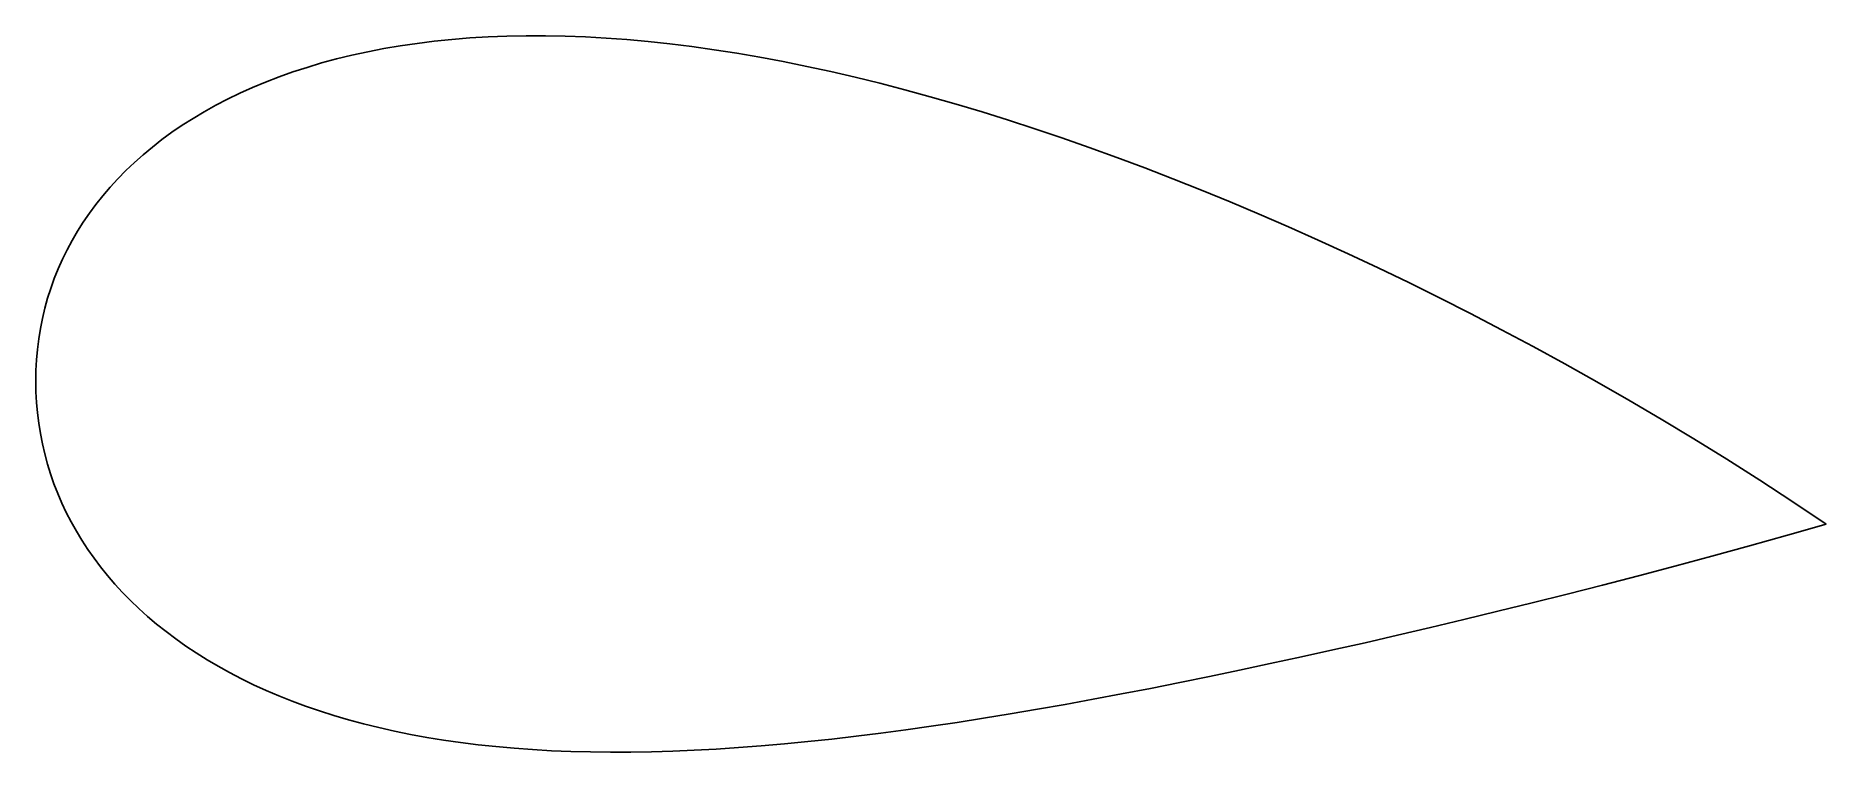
# Model space of a CAD drawing. Header units: metres. Extents: x 0 to 1, y -0.13 to 0.27.
import ezdxf

# ---------------------------------------------------------------- set-up
doc = ezdxf.new("R2010")
doc.units = ezdxf.units.M

msp = doc.modelspace()

# ---------------------------------------------------------------- linework, layer by layer
at = {"layer": ' 0'}
for p, q in [((0.22259, 0.269965), (0.232421, 0.270969)), ((0.232421, 0.270969), (0.242461, 0.271778)), ((0.242461, 0.271778), (0.252708, 0.27239)), ((0.252708, 0.27239), (0.263162, 0.272801)), ((0.263162, 0.272801), (0.273821, 0.273008)), ((0.273821, 0.273008), (0.284685, 0.273007)), ((0.284685, 0.273007), (0.295752, 0.272797)), ((0.295752, 0.272797), (0.307023, 0.272374)), ((0.307023, 0.272374), (0.318495, 0.271736)), ((0.318495, 0.271736), (0.330168, 0.270879)), ((0.330168, 0.270879), (0.34204, 0.269802)), ((0.159652, 0.257802), (0.168009, 0.260064)), ((0.168009, 0.260064), (0.176578, 0.262157)), ((0.176578, 0.262157), (0.185359, 0.264078)), ((0.185359, 0.264078), (0.194351, 0.265823)), ((0.194351, 0.265823), (0.203554, 0.267388)), ((0.203554, 0.267388), (0.212967, 0.26877)), ((0.212967, 0.26877), (0.22259, 0.269965)), ((0.34204, 0.269802), (0.354111, 0.268503)), ((0.354111, 0.268503), (0.366379, 0.266978)), ((0.366379, 0.266978), (0.378843, 0.265227)), ((0.378843, 0.265227), (0.391501, 0.263247)), ((0.391501, 0.263247), (0.404354, 0.261037)), ((0.404354, 0.261037), (0.417398, 0.258594)), ((0.128356, 0.247159), (0.135859, 0.250051)), ((0.135859, 0.250051), (0.143577, 0.252792)), ((0.143577, 0.252792), (0.151508, 0.255377)), ((0.151508, 0.255377), (0.159652, 0.257802)), ((0.417398, 0.258594), (0.430633, 0.255918)), ((0.430633, 0.255918), (0.444057, 0.253006)), ((0.444057, 0.253006), (0.457669, 0.249858)), ((0.107129, 0.237614), (0.11399, 0.240936)), ((0.11399, 0.240936), (0.121066, 0.244119)), ((0.121066, 0.244119), (0.128356, 0.247159)), ((0.457669, 0.249858), (0.471468, 0.246472)), ((0.471468, 0.246472), (0.485451, 0.242846)), ((0.485451, 0.242846), (0.499618, 0.23898)), ((0.087832, 0.226855), (0.09405, 0.230569)), ((0.09405, 0.230569), (0.100482, 0.234157)), ((0.100482, 0.234157), (0.107129, 0.237614)), ((0.499618, 0.23898), (0.513967, 0.234872)), ((0.513967, 0.234872), (0.528496, 0.230521)), ((0.528496, 0.230521), (0.543203, 0.225925)), ((0.07604, 0.219063), (0.081829, 0.223018)), ((0.081829, 0.223018), (0.087832, 0.226855)), ((0.543203, 0.225925), (0.558087, 0.221085)), ((0.558087, 0.221085), (0.573147, 0.215998)), ((0.059962, 0.206529), (0.065107, 0.210815)), ((0.065107, 0.210815), (0.070467, 0.214994)), ((0.070467, 0.214994), (0.07604, 0.219063)), ((0.573147, 0.215998), (0.58838, 0.210662)), ((0.58838, 0.210662), (0.603784, 0.205078)), ((0.050314, 0.197655), (0.055031, 0.202141)), ((0.055031, 0.202141), (0.059962, 0.206529)), ((0.603784, 0.205078), (0.619358, 0.199242)), ((0.041521, 0.188399), (0.045811, 0.193073)), ((0.045811, 0.193073), (0.050314, 0.197655)), ((0.619358, 0.199242), (0.6351, 0.193153)), ((0.6351, 0.193153), (0.651008, 0.18681)), ((0.033581, 0.178791), (0.037444, 0.183638)), ((0.037444, 0.183638), (0.041521, 0.188399)), ((0.651008, 0.18681), (0.66708, 0.180209)), ((0.66708, 0.180209), (0.683313, 0.173349)), ((0.026491, 0.168858), (0.02993, 0.173864)), ((0.02993, 0.173864), (0.033581, 0.178791)), ((0.683313, 0.173349), (0.699706, 0.166227)), ((0.02025, 0.158621), (0.023265, 0.163776)), ((0.023265, 0.163776), (0.026491, 0.168858)), ((0.699706, 0.166227), (0.716255, 0.15884)), ((0.014853, 0.148105), (0.017446, 0.153397)), ((0.017446, 0.153397), (0.02025, 0.158621)), ((0.716255, 0.15884), (0.73296, 0.151185)), ((0.73296, 0.151185), (0.749817, 0.143256)), ((0.010297, 0.137327), (0.01247, 0.142748)), ((0.01247, 0.142748), (0.014853, 0.148105)), ((0.749817, 0.143256), (0.766823, 0.135051)), ((0.006578, 0.126305), (0.008333, 0.131846)), ((0.008333, 0.131846), (0.010297, 0.137327)), ((0.766823, 0.135051), (0.783977, 0.126565)), ((0.003694, 0.115052), (0.005032, 0.120706)), ((0.005032, 0.120706), (0.006578, 0.126305)), ((0.783977, 0.126565), (0.801274, 0.117791)), ((0.002563, 0.109342), (0.003694, 0.115052)), ((0.801274, 0.117791), (0.818713, 0.108723)), ((0.000921, 0.097762), (0.001639, 0.103578)), ((0.001639, 0.103578), (0.002563, 0.109342)), ((0.818713, 0.108723), (0.836288, 0.099356)), ((0.000102, 0.085972), (0.000409, 0.091893)), ((0.000409, 0.091893), (0.000921, 0.097762)), ((0.836288, 0.099356), (0.853998, 0.089681)), ((0, 0.08), (0.000102, 0.085972)), ((0.000102, 0.074028), (0, 0.08)), ((0.853998, 0.089681), (0.871839, 0.07969)), ((0.000407, 0.068107), (0.000102, 0.074028)), ((0.871839, 0.07969), (0.889806, 0.069374)), ((0.000916, 0.062238), (0.000407, 0.068107)), ((0.001626, 0.056421), (0.000916, 0.062238)), ((0.889806, 0.069374), (0.907895, 0.058722)), ((0.002539, 0.050657), (0.001626, 0.056421)), ((0.003652, 0.044946), (0.002539, 0.050657)), ((0.907895, 0.058722), (0.926101, 0.047724)), ((0.004967, 0.03929), (0.003652, 0.044946)), ((0.926101, 0.047724), (0.944421, 0.036367)), ((0.006482, 0.033688), (0.004967, 0.03929)), ((0.008196, 0.028143), (0.006482, 0.033688)), ((0.944421, 0.036367), (0.962847, 0.024637)), ((0.010109, 0.022656), (0.008196, 0.028143)), ((0.012222, 0.017228), (0.010109, 0.022656)), ((0.962847, 0.024637), (0.981376, 0.01252)), ((0.014532, 0.011861), (0.012222, 0.017228)), ((0.017041, 0.006555), (0.014532, 0.011861)), ((0.981376, 0.01252), (1, 0)), ((0.019746, 0.001315), (0.017041, 0.006555)), ((0.022649, -0.00386), (0.019746, 0.001315)), ((1, 0), (0.978424, -0.006153)), ((0.025748, -0.008967), (0.022649, -0.00386)), ((0.029044, -0.014003), (0.025748, -0.008967)), ((0.978424, -0.006153), (0.957161, -0.012094)), ((0.032535, -0.018966), (0.029044, -0.014003)), ((0.036222, -0.023855), (0.032535, -0.018966)), ((0.936204, -0.017837), (0.915547, -0.023391)), ((0.957161, -0.012094), (0.936204, -0.017837)), ((0.040103, -0.028666), (0.036222, -0.023855)), ((0.04418, -0.033397), (0.040103, -0.028666)), ((0.895187, -0.028767), (0.875116, -0.033972)), ((0.915547, -0.023391), (0.895187, -0.028767)), ((0.048452, -0.038045), (0.04418, -0.033397)), ((0.052917, -0.042607), (0.048452, -0.038045)), ((0.855332, -0.039015), (0.835829, -0.043902)), ((0.875116, -0.033972), (0.855332, -0.039015)), ((0.057577, -0.047082), (0.052917, -0.042607)), ((0.062431, -0.051466), (0.057577, -0.047082)), ((0.816604, -0.048638), (0.797653, -0.053229)), ((0.835829, -0.043902), (0.816604, -0.048638)), ((0.067479, -0.055755), (0.062431, -0.051466)), ((0.07272, -0.059949), (0.067479, -0.055755)), ((0.078155, -0.064042), (0.07272, -0.059949)), ((0.778973, -0.057678), (0.760559, -0.061988)), ((0.797653, -0.053229), (0.778973, -0.057678)), ((0.083783, -0.068033), (0.078155, -0.064042)), ((0.089605, -0.071918), (0.083783, -0.068033)), ((0.74241, -0.066163), (0.724522, -0.070204)), ((0.760559, -0.061988), (0.74241, -0.066163)), ((0.095621, -0.075695), (0.089605, -0.071918)), ((0.10183, -0.07936), (0.095621, -0.075695)), ((0.108232, -0.082911), (0.10183, -0.07936)), ((0.68952, -0.077888), (0.672399, -0.081534)), ((0.706893, -0.074112), (0.68952, -0.077888)), ((0.724522, -0.070204), (0.706893, -0.074112)), ((0.114829, -0.086345), (0.108232, -0.082911)), ((0.121619, -0.089658), (0.114829, -0.086345)), ((0.128603, -0.092849), (0.121619, -0.089658)), ((0.63891, -0.088433), (0.622535, -0.091686)), ((0.65553, -0.085049), (0.63891, -0.088433)), ((0.672399, -0.081534), (0.65553, -0.085049)), ((0.135782, -0.095914), (0.128603, -0.092849)), ((0.143156, -0.09885), (0.135782, -0.095914)), ((0.150725, -0.101656), (0.143156, -0.09885)), ((0.590518, -0.097794), (0.574871, -0.100647)), ((0.606406, -0.094807), (0.590518, -0.097794)), ((0.622535, -0.091686), (0.606406, -0.094807)), ((0.158489, -0.104328), (0.150725, -0.101656)), ((0.166448, -0.106863), (0.158489, -0.104328)), ((0.174605, -0.109261), (0.166448, -0.106863)), ((0.182958, -0.111517), (0.174605, -0.109261)), ((0.529353, -0.108386), (0.514648, -0.110687)), ((0.54429, -0.105944), (0.529353, -0.108386)), ((0.559462, -0.103364), (0.54429, -0.105944)), ((0.574871, -0.100647), (0.559462, -0.103364)), ((0.191508, -0.113631), (0.182958, -0.111517)), ((0.200256, -0.1156), (0.191508, -0.113631)), ((0.209203, -0.117423), (0.200256, -0.1156)), ((0.218349, -0.119096), (0.209203, -0.117423)), ((0.227695, -0.12062), (0.218349, -0.119096)), ((0.458126, -0.118459), (0.444561, -0.120036)), ((0.471915, -0.116735), (0.458126, -0.118459)), ((0.485931, -0.114863), (0.471915, -0.116735)), ((0.500175, -0.112847), (0.485931, -0.114863)), ((0.514648, -0.110687), (0.500175, -0.112847)), ((0.237242, -0.121992), (0.227695, -0.12062)), ((0.24699, -0.123211), (0.237242, -0.121992)), ((0.256941, -0.124276), (0.24699, -0.123211)), ((0.267096, -0.125186), (0.256941, -0.124276)), ((0.277455, -0.12594), (0.267096, -0.125186)), ((0.288019, -0.126537), (0.277455, -0.12594)), ((0.298789, -0.126977), (0.288019, -0.126537)), ((0.309767, -0.12726), (0.298789, -0.126977)), ((0.320954, -0.127385), (0.309767, -0.12726)), ((0.33235, -0.127352), (0.320954, -0.127385)), ((0.343957, -0.127161), (0.33235, -0.127352)), ((0.355776, -0.126814), (0.343957, -0.127161)), ((0.367809, -0.126309), (0.355776, -0.126814)), ((0.380056, -0.125649), (0.367809, -0.126309)), ((0.392519, -0.124833), (0.380056, -0.125649)), ((0.4052, -0.123863), (0.392519, -0.124833)), ((0.4181, -0.122739), (0.4052, -0.123863)), ((0.43122, -0.121463), (0.4181, -0.122739)), ((0.444561, -0.120036), (0.43122, -0.121463))]:
    msp.add_line(p, q, dxfattribs=at)

doc.saveas('drawing.dxf')
